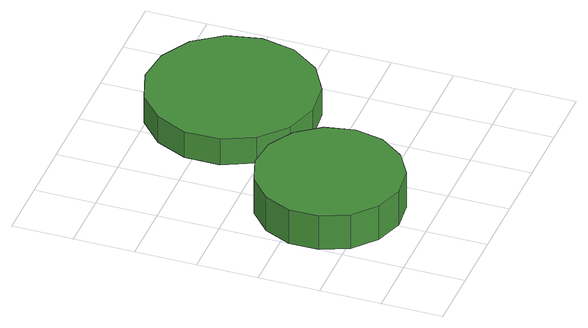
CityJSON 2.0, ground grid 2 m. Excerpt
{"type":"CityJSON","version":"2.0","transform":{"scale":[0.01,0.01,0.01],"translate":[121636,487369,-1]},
"CityObjects":{
"tree1":{"type":"SolitaryVegetationObject","attributes":{"function":"something"},"geometry":[{"type":"MultiSurface","lod":"1","boundaries":[[[0,1,2,3,4,5,6,7,8,9,10,11,12,13,14]],[[15,16,17,18,19,20,21,22,23,24,25,26,27,28,29]],[[0,29,28,1]],[[1,28,27,2]],[[2,27,26,3]],[[3,26,25,4]],[[4,25,24,5]],[[5,24,23,6]],[[6,23,22,7]],[[7,22,21,8]],[[8,21,20,9]],[[9,20,19,10]],[[10,19,18,11]],[[11,18,17,12]],[[12,17,16,13]],[[13,16,15,14]],[[14,15,29,0]]]}]},
"tree2":{"type":"SolitaryVegetationObject","attributes":{"function":"something"},"geometry":[{"type":"MultiSurface","lod":"1","boundaries":[[[30,31,32,33,34,35,36,37,38,39,40,41,42,43,44]],[[45,46,47,48,49,50,51,52,53,54,55,56,57,58,59]],[[30,59,58,31]],[[31,58,57,32]],[[32,57,56,33]],[[33,56,55,34]],[[34,55,54,35]],[[35,54,53,36]],[[36,53,52,37]],[[37,52,51,38]],[[38,51,50,39]],[[39,50,49,40]],[[40,49,48,41]],[[41,48,47,42]],[[42,47,46,43]],[[43,46,45,44]],[[44,45,59,30]]]}]}
},
"vertices":[
[468,325,205],[448,421,205],[390,500,205],[306,549,205],[209,559,205],[116,529,205],[43,463,205],[3,374,205],[3,276,205],[43,187,205],[116,122,205],[209,91,205],[306,102,205],[390,151,205],[448,230,205],[448,230,79],[390,151,79],[306,102,79],[209,91,79],[116,122,79],[43,187,79],[3,276,79],[3,374,79],[43,463,79],[116,529,79],[209,559,79],[306,549,79],[390,500,79],[448,421,79],[468,325,79],
[857,768,179],[834,879,179],[767,972,179],[668,1028,179],[555,1040,179],[446,1005,179],[362,929,179],[315,825,179],[315,711,179],[362,607,179],[446,531,179],[555,495,179],[668,507,179],[767,564,179],[834,657,179],[834,657,83],[767,564,83],[668,507,83],[555,495,83],[446,531,83],[362,607,83],[315,711,83],[315,825,83],[362,929,83],[446,1005,83],[555,1040,83],[668,1028,83],[767,972,83],[834,879,83],[857,768,83]
]}
